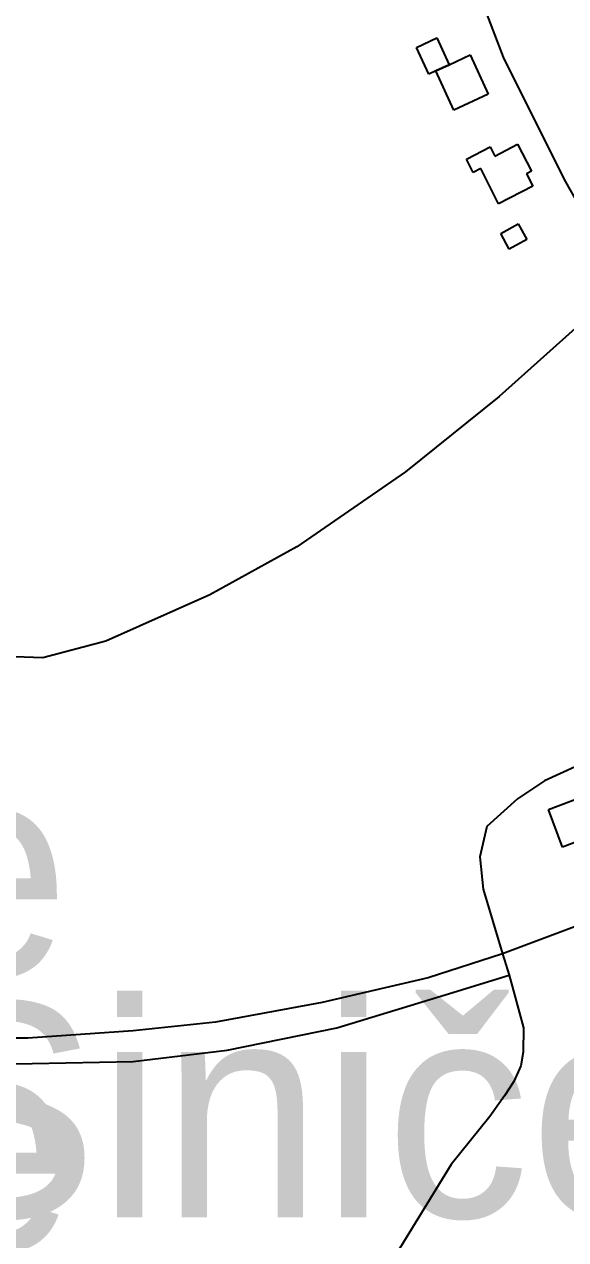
# Model space of a CAD drawing. Extents: x -8864 to 13231, y -7697 to 8949.
# Drawn here: x -4043 to -3886.9, y 1505.7 to 1856.1 of the extents above; entities that cross this region are included whole.
import ezdxf

# ---------------------------------------------------------------- set-up
doc = ezdxf.new("R2010")
doc.units = 0
for name, color, linetype in [('OSM_BUILDING_HOUSE', 9, 'CONTINUOUS'), ('OSM_BUILDING_YES', 9, 'CONTINUOUS'), ('OSM_HIGHWAY_PATH', 8, 'CONTINUOUS'), ('OSM_HIGHWAY_RESIDENTIAL', 8, 'CONTINUOUS'), ('OSM_HIGHWAY_TERTIARY', 8, 'CONTINUOUS'), ('OSM_HIGHWAY_TRACK', 8, 'CONTINUOUS'), ('OSM_LABELS', 8, 'CONTINUOUS')]:
    doc.layers.add(name, color=color, linetype=linetype)

msp = doc.modelspace()

# ---------------------------------------------------------------- linework, layer by layer
at = {"layer": 'OSM_BUILDING_HOUSE'}
for p, q in [((-3891.922327, 1629.706203), (-3879.181131, 1634.509824)), ((-3887.841162, 1618.886937), (-3891.922327, 1629.706203)), ((-3883.040243, 1620.688295), (-3887.841162, 1618.886937))]:
    msp.add_line(p, q, dxfattribs=at)
at = {"layer": 'OSM_BUILDING_YES'}
for p, q in [((-3929.916205, 1849.416259), (-3924.11988, 1852.118296)), ((-3924.11988, 1852.118296), (-3920.544076, 1844.401368)), ((-3926.348058, 1841.710451), (-3929.916205, 1849.416259)), ((-3920.544076, 1844.401368), (-3914.456785, 1847.236838)), ((-3914.456785, 1847.236838), (-3909.24239, 1835.939434)), ((-3920.544076, 1844.401368), (-3924.349589, 1842.633368)), ((-3924.349589, 1842.633368), (-3920.544076, 1844.401368)), ((-3924.349589, 1842.633368), (-3926.348058, 1841.710451)), ((-3919.127536, 1831.335964), (-3924.349589, 1842.633368)), ((-3909.24239, 1835.939434), (-3919.127536, 1831.335964)), ((-3915.567046, 1817.136372), (-3908.698745, 1820.694609)), ((-3908.698745, 1820.694609), (-3907.351119, 1818.081529)), ((-3907.351119, 1818.081529), (-3900.773782, 1821.506332)), ((-3900.773782, 1821.506332), (-3896.746217, 1813.722687)), ((-3913.622176, 1813.355744), (-3915.567046, 1817.136372)), ((-3911.386341, 1814.501052), (-3913.622176, 1813.355744)), ((-3906.256172, 1804.348955), (-3911.386341, 1814.501052)), ((-3896.746217, 1813.722687), (-3898.246983, 1812.944323)), ((-3898.246983, 1812.944323), (-3896.439938, 1809.352727)), ((-3896.439938, 1809.352727), (-3906.256172, 1804.348955)), ((-3905.666585, 1795.709109), (-3900.582358, 1798.511222)), ((-3900.582358, 1798.511222), (-3898.147442, 1794.063424)), ((-3903.239326, 1791.261312), (-3905.666585, 1795.709109)), ((-3898.147442, 1794.063424), (-3903.239326, 1791.261312))]:
    msp.add_line(p, q, dxfattribs=at)
at = {"layer": 'OSM_HIGHWAY_PATH'}
for p, q in [((-3921.661993, 1576.288161), (-3903.262297, 1581.981341)), ((-3952.879454, 1566.747636), (-3921.661993, 1576.288161)), ((-3984.510392, 1560.376167), (-3952.879454, 1566.747636)), ((-4011.616061, 1557.095916), (-3984.510392, 1560.376167)), ((-4095.00045, 1556.273074), (-4040.781455, 1556.473225)), ((-4040.781455, 1556.473225), (-4011.616061, 1557.095916))]:
    msp.add_line(p, q, dxfattribs=at)
at = {"layer": 'OSM_HIGHWAY_RESIDENTIAL'}
for p, q in [((-3904.839633, 1846.54743), (-3929.854949, 1911.874449)), ((-3887.26689, 1811.276399), (-3904.839633, 1846.54743)), ((-3870.168879, 1780.986901), (-3887.26689, 1811.276399)), ((-3861.141313, 1652.601239), (-3893.017273, 1637.990225)), ((-3893.017273, 1637.990225), (-3900.835038, 1632.819661)), ((-3900.835038, 1632.819661), (-3909.632895, 1624.846985)), ((-3909.632895, 1624.846985), (-3911.631364, 1616.040347)), ((-3911.631364, 1616.040347), (-3910.674243, 1606.76669)), ((-3910.674243, 1606.76669), (-3905.122941, 1588.063703)), ((-3905.122941, 1588.063703), (-3903.262297, 1581.981341)), ((-3903.262297, 1581.981341), (-3899.043307, 1566.758755)), ((-3899.043307, 1566.758755), (-3899.173476, 1559.764595)), ((-3899.173476, 1559.764595), (-3899.893231, 1555.861653)), ((-3899.893231, 1555.861653), (-3901.861072, 1551.291541)), ((-3901.861072, 1551.291541), (-3904.51804, 1547.132851)), ((-3904.51804, 1547.132851), (-3908.828913, 1541.183922)), ((-3908.828913, 1541.183922), (-3919.962146, 1527.406871)), ((-3919.962146, 1527.406871), (-3937.297523, 1499.052165))]:
    msp.add_line(p, q, dxfattribs=at)
at = {"layer": 'OSM_HIGHWAY_TERTIARY'}
for p, q in [((-3878.951422, 1597.859976), (-3905.122941, 1588.063703)), ((-3905.122941, 1588.063703), (-3926.577767, 1581.225215)), ((-3926.577767, 1581.225215), (-3957.106101, 1574.10874)), ((-3957.106101, 1574.10874), (-3987.902429, 1568.371082)), ((-3987.902429, 1568.371082), (-4011.616061, 1565.869196)), ((-4041.975942, 1563.823209), (-4107.573193, 1563.445147)), ((-4011.616061, 1565.869196), (-4041.975942, 1563.823209))]:
    msp.add_line(p, q, dxfattribs=at)
at = {"layer": 'OSM_HIGHWAY_TRACK'}
for p, q in [((-3870.168879, 1780.986901), (-3906.11069, 1748.79597)), ((-3906.11069, 1748.79597), (-3933.124475, 1727.057362)), ((-3933.124475, 1727.057362), (-3964.410849, 1705.38547)), ((-3964.410849, 1705.38547), (-3989.510392, 1691.575061)), ((-3989.510392, 1691.575061), (-4019.541024, 1678.231669)), ((-4019.541024, 1678.231669), (-4037.649755, 1673.472527)), ((-4037.649755, 1673.472527), (-4053.859557, 1673.939545))]:
    msp.add_line(p, q, dxfattribs=at)

# ---------------------------------------------------------------- texts
at = {"layer": 'OSM_LABELS'}
for s, p in [('Zgornje Hoče', (-4527.981609, 1581.659631)), ('Pizzeria pri Siničevem mlinu', (-4510.578597, 1512.114233)), ('Zgornje Hoče', (-4526.316969, 1502.5498))]:
    msp.add_text(s, height=62.042552, dxfattribs=at).set_placement(p)

doc.saveas('drawing.dxf')
